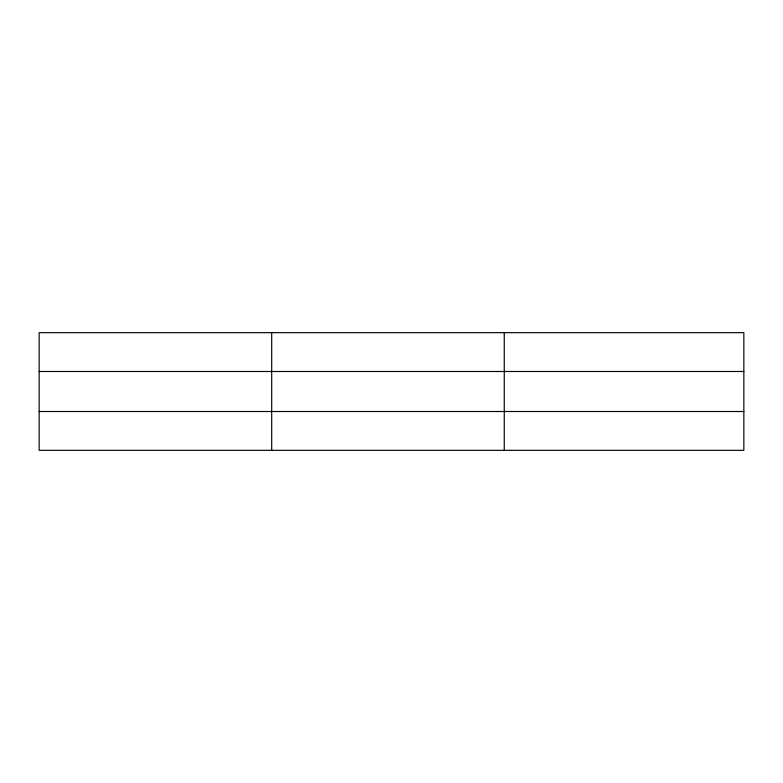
<?xml version="1.0" encoding="UTF-8"?>
<svg xmlns="http://www.w3.org/2000/svg" width="783" height="783" viewBox="0 0 783 783"><rect width="100%" height="100%" fill="white"/><g stroke="black" fill="none" stroke-linecap="round" stroke-linejoin="round"><path stroke-width="1.17" d="M271.701 332.667L271.701 450.333M504.252 332.667L504.252 450.333M743.85 411.506L743.85 450.333L39.15 450.333L39.15 332.667L743.85 332.667L743.85 411.506L39.15 411.506M39.15 371.494L743.85 371.494"/></g></svg>
